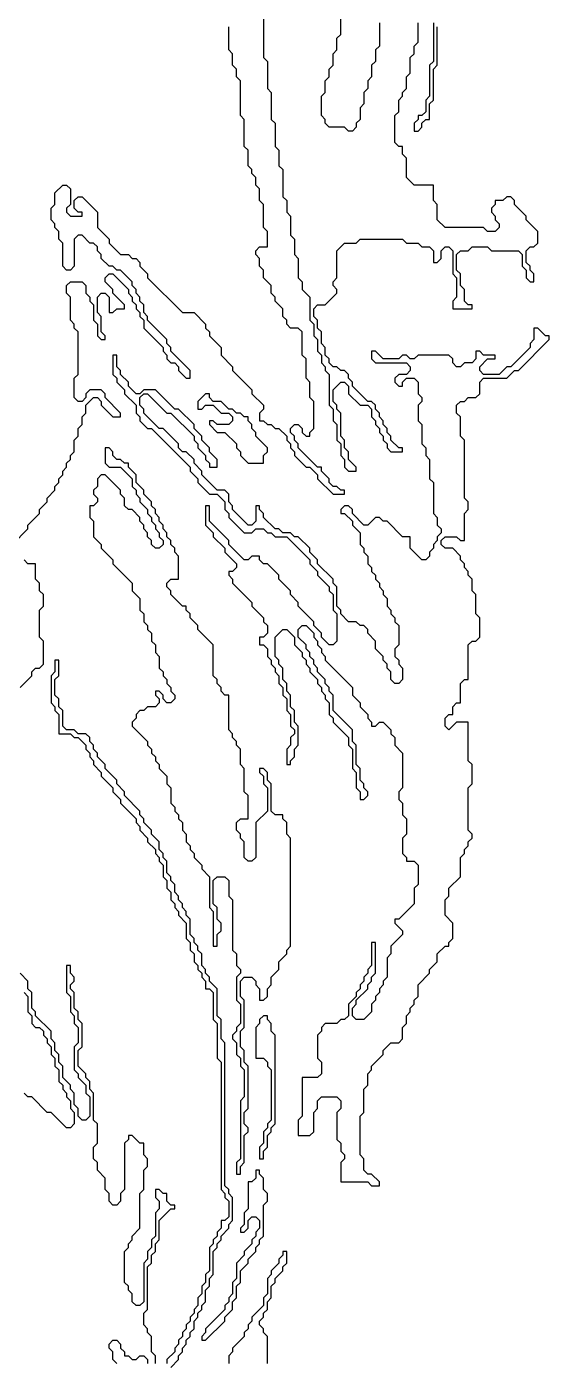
# Model space of a CAD drawing. Header units: metres. Extents: x 0 to 100, y 0 to 128.
# Drawn here: x 68.62 to 72, y 86.96 to 95.6 of the extents above; entities that cross this region are included whole.
import ezdxf

# ---------------------------------------------------------------- set-up
doc = ezdxf.new("R2010")
doc.units = ezdxf.units.M

msp = doc.modelspace()

# ---------------------------------------------------------------- linework, layer by layer
for points in [[(70.9, 95.625), (70.9, 95.475), (70.875, 95.45), (70.875, 95.375), (70.85, 95.35), (70.85, 95.275), (70.825, 95.25), (70.825, 95.2), (70.8, 95.175), (70.8, 95.1), (70.775, 95.075), (70.775, 95), (70.75, 94.975), (70.75, 94.95), (70.725, 94.925), (70.7, 94.925), (70.675, 94.95), (70.575, 94.95), (70.55, 94.975), (70.55, 95), (70.525, 95.025), (70.525, 95.15), (70.55, 95.175), (70.55, 95.25), (70.575, 95.275), (70.575, 95.325), (70.6, 95.35), (70.6, 95.425), (70.625, 95.45), (70.625, 95.525), (70.65, 95.55), (70.65, 95.775)], [(68.425, 92.15), (68.625, 92.35), (68.625, 92.375), (68.7, 92.45), (68.7, 92.475), (68.75, 92.525), (68.75, 92.55), (68.8, 92.6), (68.8, 92.625), (68.825, 92.65), (68.825, 92.675), (68.85, 92.7), (68.85, 92.725), (68.875, 92.75), (68.875, 92.775), (68.9, 92.8), (68.9, 92.825), (68.925, 92.85), (68.925, 92.925), (68.95, 92.95), (68.95, 93), (68.975, 93.025), (68.975, 93.075), (69, 93.1), (69, 93.15), (69.05, 93.2), (69.075, 93.2), (69.1, 93.175), (69.1, 93.15), (69.175, 93.075), (69.225, 93.075), (69.225, 93.1), (69.125, 93.2), (69.125, 93.225), (69.1, 93.25), (69.025, 93.25), (69, 93.225), (69, 93.2), (68.975, 93.175), (68.95, 93.175), (68.925, 93.2), (68.925, 93.325), (68.95, 93.35), (68.95, 93.625), (68.925, 93.65), (68.925, 93.675), (68.9, 93.7), (68.9, 93.85), (68.875, 93.875), (68.875, 93.925), (68.9, 93.95), (68.975, 93.95), (69, 93.925), (69, 93.875), (69.025, 93.85), (69.025, 93.825), (69.05, 93.8), (69.05, 93.7), (69.075, 93.675), (69.075, 93.6), (69.1, 93.575), (69.125, 93.575), (69.125, 93.6), (69.1, 93.625), (69.1, 93.725), (69.075, 93.75), (69.075, 93.85), (69.1, 93.875), (69.125, 93.875), (69.15, 93.85), (69.15, 93.75), (69.175, 93.75), (69.2, 93.775), (69.25, 93.775), (69.25, 93.8), (69.175, 93.875), (69.175, 93.9), (69.125, 93.95), (69.125, 93.975), (69.15, 94), (69.175, 94), (69.275, 93.9), (69.275, 93.875), (69.3, 93.85), (69.3, 93.825), (69.325, 93.8), (69.325, 93.775), (69.35, 93.75), (69.35, 93.725), (69.375, 93.7), (69.375, 93.65), (69.5, 93.525), (69.5, 93.5), (69.525, 93.475), (69.525, 93.45), (69.55, 93.425), (69.575, 93.425), (69.6, 93.4), (69.6, 93.375), (69.65, 93.325), (69.675, 93.325), (69.675, 93.375), (69.55, 93.5), (69.55, 93.525), (69.525, 93.55), (69.525, 93.575), (69.4, 93.7), (69.4, 93.725), (69.375, 93.75), (69.375, 93.8), (69.35, 93.825), (69.35, 93.85), (69.325, 93.875), (69.325, 93.9), (69.3, 93.925), (69.3, 93.95), (69.225, 94.025), (69.2, 94.025), (69.175, 94.05), (69.15, 94.05), (69.1, 94.1), (69.1, 94.125), (69.075, 94.15), (69.075, 94.175), (69.05, 94.2), (69.025, 94.2), (68.975, 94.25), (68.95, 94.25), (68.925, 94.225), (68.925, 94.05), (68.9, 94.025), (68.875, 94.025), (68.85, 94.05), (68.85, 94.2), (68.825, 94.225), (68.825, 94.275), (68.8, 94.3), (68.8, 94.325), (68.775, 94.35), (68.775, 94.425), (68.8, 94.45), (68.8, 94.525), (68.85, 94.575), (68.875, 94.575), (68.9, 94.55), (68.9, 94.45), (68.875, 94.425), (68.875, 94.4), (68.9, 94.375), (68.975, 94.375), (68.975, 94.4), (68.95, 94.4), (68.925, 94.425), (68.925, 94.475), (68.95, 94.5), (68.975, 94.5), (69.075, 94.4), (69.075, 94.3), (69.15, 94.225), (69.15, 94.2), (69.225, 94.125), (69.275, 94.125), (69.3, 94.1), (69.325, 94.1), (69.35, 94.075), (69.35, 94.05), (69.4, 94), (69.4, 93.975), (69.625, 93.75), (69.7, 93.75), (69.775, 93.675), (69.775, 93.65), (69.8, 93.625), (69.8, 93.6), (69.875, 93.525), (69.875, 93.475), (69.95, 93.4), (69.95, 93.375), (70.075, 93.25), (70.075, 93.225), (70.15, 93.15), (70.15, 93.125), (70.125, 93.1), (70.125, 93.05), (70.15, 93.05), (70.175, 93.025), (70.2, 93.025), (70.225, 93), (70.25, 93), (70.3, 92.95), (70.3, 92.925), (70.325, 92.9), (70.325, 92.875), (70.35, 92.85), (70.35, 92.825), (70.425, 92.75), (70.45, 92.75), (70.5, 92.7), (70.5, 92.675), (70.6, 92.575), (70.675, 92.575), (70.675, 92.6), (70.65, 92.6), (70.625, 92.625), (70.6, 92.625), (70.575, 92.65), (70.575, 92.675), (70.525, 92.725), (70.525, 92.75), (70.5, 92.75), (70.375, 92.875), (70.375, 92.9), (70.35, 92.925), (70.35, 92.95), (70.325, 92.975), (70.325, 93), (70.35, 93.025), (70.375, 93.025), (70.4, 93), (70.4, 92.975), (70.425, 92.95), (70.45, 92.95), (70.45, 92.975), (70.475, 93), (70.475, 93.175), (70.45, 93.2), (70.45, 93.3), (70.425, 93.325), (70.425, 93.45), (70.4, 93.475), (70.4, 93.625), (70.375, 93.65), (70.325, 93.65), (70.3, 93.675), (70.3, 93.7), (70.275, 93.725), (70.275, 93.775), (70.225, 93.825), (70.225, 93.85), (70.2, 93.875), (70.2, 93.925), (70.15, 93.975), (70.15, 94.025), (70.125, 94.05), (70.125, 94.1), (70.1, 94.125), (70.1, 94.15), (70.125, 94.175), (70.175, 94.175), (70.175, 94.275), (70.15, 94.3), (70.15, 94.45), (70.125, 94.475), (70.125, 94.55), (70.1, 94.575), (70.1, 94.625), (70.075, 94.65), (70.075, 94.675), (70.05, 94.7), (70.05, 94.8), (70.025, 94.825), (70.025, 95), (70, 95.025), (70, 95.25), (69.975, 95.275), (69.975, 95.325), (69.95, 95.35), (69.95, 95.425), (69.925, 95.45), (69.925, 95.6)], [(70.15, 95.65), (70.15, 95.4), (70.175, 95.375), (70.175, 95.2), (70.2, 95.175), (70.2, 95), (70.225, 94.975), (70.225, 94.825), (70.25, 94.8), (70.25, 94.7), (70.275, 94.675), (70.275, 94.5), (70.3, 94.475), (70.3, 94.4), (70.325, 94.375), (70.325, 94.25), (70.35, 94.225), (70.35, 94.125), (70.375, 94.1), (70.375, 93.975), (70.4, 93.95), (70.4, 93.9), (70.45, 93.85), (70.45, 93.7), (70.475, 93.675), (70.475, 93.6), (70.5, 93.575), (70.5, 93.5), (70.525, 93.475), (70.525, 93.425), (70.55, 93.4), (70.55, 93.375), (70.575, 93.35), (70.575, 93.15), (70.6, 93.125), (70.6, 93.05), (70.625, 93.025), (70.625, 92.925), (70.65, 92.9), (70.65, 92.825), (70.675, 92.8), (70.675, 92.75), (70.7, 92.725), (70.75, 92.725), (70.75, 92.75), (70.7, 92.8), (70.7, 92.85), (70.675, 92.875), (70.675, 92.925), (70.65, 92.95), (70.65, 93.1), (70.625, 93.125), (70.625, 93.15), (70.6, 93.175), (70.6, 93.25), (70.65, 93.3), (70.675, 93.3), (70.7, 93.275), (70.7, 93.225), (70.775, 93.15), (70.825, 93.15), (70.85, 93.125), (70.85, 93.075), (70.875, 93.05), (70.875, 93.025), (70.9, 93), (70.9, 92.975), (70.925, 92.95), (70.925, 92.925), (70.95, 92.9), (70.95, 92.875), (70.975, 92.85), (71.05, 92.85), (71.05, 92.875), (71.025, 92.875), (70.975, 92.925), (70.975, 92.95), (70.95, 92.975), (70.95, 93), (70.925, 93.025), (70.925, 93.05), (70.9, 93.075), (70.9, 93.1), (70.875, 93.125), (70.875, 93.15), (70.85, 93.175), (70.825, 93.175), (70.725, 93.275), (70.725, 93.3), (70.7, 93.325), (70.7, 93.35), (70.675, 93.375), (70.65, 93.375), (70.625, 93.4), (70.6, 93.4), (70.575, 93.425), (70.575, 93.45), (70.55, 93.475), (70.55, 93.525), (70.525, 93.55), (70.525, 93.625), (70.5, 93.65), (70.5, 93.7), (70.475, 93.725), (70.475, 93.775), (70.5, 93.8), (70.55, 93.8), (70.625, 93.875), (70.625, 93.9), (70.6, 93.925), (70.6, 93.95), (70.625, 93.975), (70.625, 94.15), (70.675, 94.2), (70.75, 94.2), (70.775, 94.225), (71.05, 94.225), (71.075, 94.2), (71.15, 94.2), (71.175, 94.175), (71.225, 94.175), (71.25, 94.15), (71.25, 94.075), (71.275, 94.075), (71.3, 94.1), (71.3, 94.15), (71.325, 94.175), (71.35, 94.175), (71.375, 94.15), (71.375, 94), (71.4, 93.975), (71.4, 93.85), (71.375, 93.825), (71.375, 93.775), (71.5, 93.775), (71.5, 93.8), (71.475, 93.8), (71.45, 93.825), (71.45, 93.9), (71.425, 93.925), (71.425, 94), (71.4, 94.025), (71.4, 94.125), (71.425, 94.15), (71.475, 94.15), (71.5, 94.175), (71.6, 94.175), (71.625, 94.15), (71.8, 94.15), (71.825, 94.125), (71.825, 94.05), (71.85, 94.025), (71.85, 93.975), (71.875, 93.95), (71.9, 93.95), (71.9, 94), (71.875, 94.025), (71.875, 94.05), (71.85, 94.075), (71.85, 94.15), (71.875, 94.175), (71.9, 94.175), (71.925, 94.2), (71.925, 94.275), (71.85, 94.35), (71.85, 94.375), (71.775, 94.45), (71.775, 94.475), (71.75, 94.5), (71.725, 94.5), (71.7, 94.475), (71.65, 94.475), (71.65, 94.45), (71.625, 94.425), (71.625, 94.4), (71.65, 94.375), (71.65, 94.35), (71.675, 94.325), (71.675, 94.3), (71.65, 94.275), (71.6, 94.275), (71.575, 94.3), (71.325, 94.3), (71.275, 94.35), (71.275, 94.45), (71.25, 94.475), (71.25, 94.575), (71.125, 94.575), (71.075, 94.625), (71.075, 94.75), (71.05, 94.775), (71.05, 94.825), (71.025, 94.825), (71, 94.85), (71, 95.025), (71.025, 95.05), (71.025, 95.125), (71.05, 95.15), (71.05, 95.175), (71.075, 95.2), (71.075, 95.275), (71.1, 95.3), (71.1, 95.4), (71.125, 95.425), (71.125, 95.475), (71.15, 95.5), (71.15, 95.625)], [(71.25, 95.625), (71.25, 95.375), (71.225, 95.35), (71.225, 95.15), (71.2, 95.125), (71.2, 95.05), (71.175, 95.025), (71.15, 95.025), (71.15, 95), (71.125, 94.975), (71.125, 94.925), (71.15, 94.925), (71.175, 94.95), (71.175, 94.975), (71.2, 95), (71.225, 95), (71.225, 95.1), (71.25, 95.125), (71.25, 95.325), (71.275, 95.35), (71.275, 95.6)], [(68.575, 91.325), (68.65, 91.4), (68.65, 91.425), (68.675, 91.45), (68.7, 91.45), (68.725, 91.475), (68.725, 91.625), (68.7, 91.65), (68.7, 91.825), (68.725, 91.85), (68.725, 91.925), (68.7, 91.95), (68.7, 92), (68.675, 92.025), (68.675, 92.125), (68.625, 92.125), (68.6, 92.15)], [(69.55, 86.925), (69.6, 86.975), (69.6, 87), (69.625, 87.025), (69.625, 87.05), (69.65, 87.075), (69.65, 87.1), (69.675, 87.125), (69.675, 87.15), (69.7, 87.175), (69.7, 87.225), (69.725, 87.25), (69.725, 87.275), (69.75, 87.3), (69.75, 87.325), (69.775, 87.35), (69.775, 87.425), (69.8, 87.45), (69.8, 87.5), (69.825, 87.525), (69.825, 87.675), (69.85, 87.7), (69.85, 87.725), (69.875, 87.75), (69.875, 87.775), (69.925, 87.825), (69.925, 87.85), (69.95, 87.875), (69.95, 88.025), (69.925, 88.05), (69.925, 88.075), (69.9, 88.1), (69.9, 89.025), (69.875, 89.05), (69.875, 89.175), (69.85, 89.2), (69.85, 89.375), (69.8, 89.425), (69.8, 89.45), (69.775, 89.475), (69.775, 89.5), (69.75, 89.525), (69.75, 89.6), (69.725, 89.625), (69.725, 89.65), (69.7, 89.675), (69.7, 89.7), (69.675, 89.725), (69.675, 89.825), (69.65, 89.85), (69.65, 89.875), (69.625, 89.9), (69.625, 89.925), (69.6, 89.95), (69.6, 89.975), (69.575, 90), (69.575, 90.05), (69.55, 90.075), (69.55, 90.1), (69.525, 90.125), (69.525, 90.2), (69.5, 90.225), (69.5, 90.25), (69.475, 90.275), (69.475, 90.325), (69.425, 90.375), (69.425, 90.4), (69.375, 90.45), (69.375, 90.475), (69.35, 90.5), (69.35, 90.525), (69.25, 90.625), (69.25, 90.65), (69.2, 90.7), (69.2, 90.725), (69.125, 90.8), (69.125, 90.825), (69.075, 90.875), (69.075, 90.9), (69.05, 90.925), (69.05, 90.95), (69.025, 90.975), (69.025, 91), (69, 91.025), (68.95, 91.025), (68.925, 91.05), (68.875, 91.05), (68.85, 91.075), (68.85, 91.175), (68.825, 91.2), (68.825, 91.25), (68.8, 91.275), (68.8, 91.375), (68.825, 91.4), (68.825, 91.5), (68.8, 91.5), (68.8, 91.425), (68.775, 91.4), (68.775, 91.225), (68.8, 91.2), (68.8, 91.175), (68.825, 91.15), (68.825, 91.025), (68.9, 91.025), (68.925, 91), (68.95, 91), (69, 90.95), (69, 90.925), (69.025, 90.9), (69.025, 90.875), (69.05, 90.85), (69.05, 90.825), (69.1, 90.775), (69.1, 90.75), (69.175, 90.675), (69.175, 90.65), (69.225, 90.6), (69.225, 90.575), (69.325, 90.475), (69.325, 90.45), (69.35, 90.425), (69.35, 90.4), (69.4, 90.35), (69.4, 90.325), (69.45, 90.275), (69.45, 90.25), (69.475, 90.225), (69.475, 90.2), (69.5, 90.175), (69.5, 90.1), (69.525, 90.075), (69.525, 90.025), (69.55, 90), (69.55, 89.95), (69.575, 89.925), (69.575, 89.9), (69.6, 89.875), (69.6, 89.85), (69.65, 89.8), (69.65, 89.7), (69.675, 89.675), (69.675, 89.625), (69.7, 89.6), (69.7, 89.55), (69.725, 89.525), (69.725, 89.5), (69.75, 89.475), (69.75, 89.45), (69.775, 89.425), (69.775, 89.375), (69.8, 89.375), (69.825, 89.35), (69.825, 89.175), (69.85, 89.15), (69.85, 88.925), (69.875, 88.9), (69.875, 88.075), (69.9, 88.05), (69.9, 88.025), (69.925, 88), (69.925, 87.9), (69.9, 87.875), (69.875, 87.875), (69.875, 87.825), (69.85, 87.8), (69.85, 87.775), (69.825, 87.75), (69.825, 87.725), (69.8, 87.7), (69.8, 87.55), (69.775, 87.525), (69.775, 87.475), (69.75, 87.45), (69.75, 87.4), (69.725, 87.375), (69.725, 87.325), (69.7, 87.3), (69.7, 87.275), (69.675, 87.25), (69.675, 87.225), (69.65, 87.2), (69.65, 87.175), (69.625, 87.15), (69.625, 87.125), (69.6, 87.1), (69.6, 87.075), (69.575, 87.05), (69.575, 87.025), (69.525, 86.975), (69.525, 86.95)], [(69.45, 86.95), (69.45, 87), (69.425, 87.025), (69.425, 87.125), (69.4, 87.15), (69.4, 87.175), (69.375, 87.2), (69.375, 87.275), (69.4, 87.3), (69.4, 87.575), (69.425, 87.6), (69.425, 87.65), (69.45, 87.675), (69.45, 87.725), (69.475, 87.75), (69.475, 87.875), (69.55, 87.95), (69.575, 87.95), (69.575, 87.975), (69.55, 87.975), (69.525, 88), (69.525, 88.05), (69.5, 88.05), (69.475, 88.075), (69.45, 88.075), (69.45, 88.025), (69.475, 88), (69.475, 87.95), (69.45, 87.925), (69.45, 87.775), (69.425, 87.75), (69.425, 87.7), (69.4, 87.675), (69.4, 87.625), (69.375, 87.6), (69.375, 87.35), (69.35, 87.325), (69.325, 87.325), (69.3, 87.35), (69.3, 87.4), (69.275, 87.425), (69.275, 87.45), (69.25, 87.475), (69.25, 87.675), (69.275, 87.7), (69.275, 87.725), (69.3, 87.75), (69.3, 87.775), (69.35, 87.825), (69.35, 88.05), (69.375, 88.075), (69.375, 88.2), (69.4, 88.225), (69.4, 88.275), (69.375, 88.3), (69.375, 88.375), (69.35, 88.375), (69.3, 88.425), (69.275, 88.425), (69.275, 88.4), (69.25, 88.375), (69.25, 88.075), (69.225, 88.05), (69.225, 88), (69.2, 87.975), (69.175, 87.975), (69.15, 88), (69.15, 88.05), (69.125, 88.075), (69.125, 88.15), (69.075, 88.2), (69.075, 88.25), (69.05, 88.275), (69.05, 88.35), (69.075, 88.375), (69.075, 88.5), (69.05, 88.525), (69.05, 88.7), (69.025, 88.725), (69.025, 88.775), (69, 88.8), (69, 88.825), (68.95, 88.875), (68.95, 88.975), (68.975, 89), (68.975, 89.15), (68.95, 89.175), (68.95, 89.225), (68.925, 89.25), (68.925, 89.35), (68.9, 89.375), (68.9, 89.4), (68.925, 89.425), (68.925, 89.45), (68.9, 89.475), (68.9, 89.525), (68.875, 89.525), (68.875, 89.35), (68.9, 89.325), (68.9, 89.225), (68.925, 89.2), (68.925, 89.15), (68.95, 89.125), (68.95, 89.025), (68.925, 89), (68.925, 88.85), (68.95, 88.825), (68.95, 88.8), (69, 88.75), (69, 88.7), (69.025, 88.675), (69.025, 88.55), (69, 88.525), (68.975, 88.525), (68.95, 88.55), (68.95, 88.6), (68.925, 88.625), (68.925, 88.7), (68.9, 88.725), (68.9, 88.75), (68.85, 88.8), (68.85, 88.875), (68.825, 88.9), (68.825, 88.95), (68.8, 88.975), (68.8, 89.025), (68.775, 89.05), (68.775, 89.1), (68.675, 89.2), (68.675, 89.225), (68.65, 89.25), (68.65, 89.35), (68.625, 89.375), (68.625, 89.425), (68.575, 89.475)], [(68.6, 89.35), (68.625, 89.325), (68.625, 89.225), (68.65, 89.2), (68.65, 89.15), (68.675, 89.125), (68.7, 89.125), (68.725, 89.1), (68.725, 89.075), (68.75, 89.05), (68.75, 89.025), (68.775, 89), (68.775, 88.95), (68.8, 88.925), (68.8, 88.875), (68.825, 88.85), (68.825, 88.775), (68.85, 88.75), (68.85, 88.725), (68.875, 88.7), (68.875, 88.675), (68.9, 88.65), (68.9, 88.6), (68.925, 88.575), (68.925, 88.5), (68.9, 88.475), (68.875, 88.475), (68.775, 88.575), (68.75, 88.575), (68.65, 88.675), (68.625, 88.675), (68.6, 88.7)], [(70.175, 86.95), (70.175, 87.125), (70.15, 87.15), (70.15, 87.175), (70.125, 87.2), (70.125, 87.225), (70.15, 87.25), (70.15, 87.275), (70.175, 87.3), (70.175, 87.35), (70.2, 87.375), (70.2, 87.45), (70.225, 87.475), (70.225, 87.5), (70.275, 87.55), (70.275, 87.575), (70.3, 87.6), (70.3, 87.675), (70.275, 87.675), (70.275, 87.65), (70.25, 87.625), (70.25, 87.6), (70.2, 87.55), (70.2, 87.525), (70.175, 87.5), (70.175, 87.4), (70.15, 87.375), (70.15, 87.325), (70.075, 87.25), (70.075, 87.225), (70.05, 87.2), (70.05, 87.175), (70.025, 87.15), (70.025, 87.125), (69.95, 87.05), (69.95, 87.025), (69.925, 87), (69.925, 86.95)], [(69.2, 86.95), (69.175, 86.975), (69.175, 87.025), (69.15, 87.05), (69.15, 87.075), (69.175, 87.1), (69.2, 87.1), (69.225, 87.075), (69.225, 87.05), (69.25, 87.025), (69.25, 87), (69.275, 87), (69.3, 86.975), (69.325, 86.975), (69.35, 87), (69.375, 87), (69.4, 86.975), (69.4, 86.95)]]:
    msp.add_lwpolyline(points)
for points in [[(71.9, 93.65), (71.9, 93.575), (71.875, 93.55), (71.875, 93.525), (71.75, 93.4), (71.725, 93.4), (71.675, 93.35), (71.575, 93.35), (71.55, 93.375), (71.55, 93.4), (71.6, 93.45), (71.65, 93.45), (71.65, 93.475), (71.575, 93.475), (71.55, 93.5), (71.525, 93.5), (71.525, 93.45), (71.5, 93.425), (71.45, 93.425), (71.425, 93.4), (71.4, 93.4), (71.375, 93.425), (71.375, 93.45), (71.35, 93.475), (71.15, 93.475), (71.125, 93.45), (71.1, 93.45), (71.075, 93.475), (71.05, 93.475), (71.025, 93.45), (70.925, 93.45), (70.875, 93.5), (70.85, 93.5), (70.85, 93.45), (70.875, 93.425), (71.075, 93.425), (71.1, 93.4), (71.1, 93.375), (71.075, 93.35), (71.025, 93.35), (71, 93.325), (71, 93.3), (71.025, 93.275), (71.05, 93.275), (71.05, 93.3), (71.075, 93.325), (71.125, 93.325), (71.15, 93.3), (71.15, 93.225), (71.175, 93.2), (71.175, 93.175), (71.15, 93.15), (71.15, 93.05), (71.175, 93.025), (71.175, 92.9), (71.2, 92.875), (71.2, 92.825), (71.225, 92.8), (71.225, 92.675), (71.25, 92.65), (71.25, 92.45), (71.275, 92.425), (71.275, 92.375), (71.3, 92.35), (71.3, 92.325), (71.275, 92.3), (71.275, 92.275), (71.25, 92.25), (71.25, 92.225), (71.225, 92.2), (71.225, 92.175), (71.2, 92.15), (71.175, 92.15), (71.1, 92.225), (71.1, 92.3), (71.05, 92.3), (70.95, 92.4), (70.925, 92.4), (70.9, 92.425), (70.875, 92.425), (70.825, 92.375), (70.8, 92.375), (70.725, 92.45), (70.725, 92.475), (70.7, 92.5), (70.675, 92.5), (70.65, 92.475), (70.65, 92.45), (70.675, 92.45), (70.725, 92.4), (70.725, 92.375), (70.775, 92.325), (70.775, 92.25), (70.8, 92.225), (70.8, 92.2), (70.825, 92.175), (70.825, 92.125), (70.85, 92.1), (70.85, 92.075), (70.875, 92.05), (70.875, 92.025), (70.9, 92), (70.9, 91.975), (70.925, 91.95), (70.925, 91.925), (70.95, 91.9), (70.95, 91.85), (70.975, 91.825), (70.975, 91.8), (71, 91.775), (71, 91.75), (71.025, 91.725), (71.025, 91.6), (71, 91.575), (71, 91.525), (71.025, 91.5), (71.025, 91.475), (71.05, 91.45), (71.05, 91.375), (71.025, 91.35), (71, 91.35), (70.975, 91.375), (70.975, 91.425), (70.95, 91.45), (70.95, 91.475), (70.925, 91.5), (70.925, 91.525), (70.875, 91.575), (70.875, 91.625), (70.825, 91.675), (70.825, 91.7), (70.8, 91.725), (70.775, 91.725), (70.75, 91.75), (70.7, 91.75), (70.65, 91.8), (70.65, 91.825), (70.625, 91.85), (70.625, 91.975), (70.6, 92), (70.6, 92.025), (70.5, 92.125), (70.5, 92.15), (70.45, 92.2), (70.45, 92.225), (70.375, 92.3), (70.35, 92.3), (70.325, 92.325), (70.275, 92.325), (70.25, 92.35), (70.225, 92.35), (70.15, 92.425), (70.15, 92.45), (70.125, 92.475), (70.125, 92.5), (70.1, 92.5), (70.1, 92.4), (70.075, 92.375), (70.05, 92.375), (69.95, 92.475), (69.95, 92.5), (69.925, 92.525), (69.925, 92.575), (69.9, 92.6), (69.85, 92.6), (69.75, 92.7), (69.75, 92.725), (69.7, 92.775), (69.7, 92.8), (69.65, 92.85), (69.625, 92.85), (69.6, 92.875), (69.6, 92.9), (69.5, 93), (69.475, 93), (69.375, 93.1), (69.375, 93.125), (69.35, 93.15), (69.35, 93.2), (69.375, 93.225), (69.4, 93.225), (69.525, 93.1), (69.55, 93.1), (69.7, 92.95), (69.7, 92.925), (69.725, 92.9), (69.725, 92.875), (69.775, 92.825), (69.775, 92.8), (69.8, 92.775), (69.8, 92.75), (69.85, 92.75), (69.85, 92.8), (69.8, 92.85), (69.8, 92.875), (69.75, 92.925), (69.75, 92.95), (69.7, 93), (69.7, 93.025), (69.6, 93.125), (69.575, 93.125), (69.45, 93.25), (69.375, 93.25), (69.35, 93.225), (69.325, 93.225), (69.275, 93.275), (69.275, 93.3), (69.225, 93.35), (69.225, 93.375), (69.2, 93.4), (69.2, 93.475), (69.175, 93.475), (69.175, 93.35), (69.2, 93.325), (69.2, 93.3), (69.25, 93.25), (69.25, 93.225), (69.325, 93.15), (69.325, 93.1), (69.35, 93.075), (69.35, 93.05), (69.4, 93), (69.425, 93), (69.675, 92.75), (69.675, 92.725), (69.725, 92.675), (69.725, 92.65), (69.8, 92.575), (69.85, 92.575), (69.9, 92.525), (69.9, 92.475), (69.925, 92.45), (69.925, 92.425), (70.025, 92.325), (70.075, 92.325), (70.1, 92.35), (70.15, 92.35), (70.175, 92.325), (70.2, 92.325), (70.225, 92.3), (70.3, 92.3), (70.45, 92.15), (70.45, 92.125), (70.5, 92.075), (70.5, 92.05), (70.575, 91.975), (70.575, 91.95), (70.6, 91.925), (70.6, 91.825), (70.625, 91.8), (70.625, 91.625), (70.6, 91.6), (70.575, 91.6), (70.525, 91.65), (70.525, 91.675), (70.475, 91.725), (70.475, 91.75), (70.375, 91.85), (70.375, 91.875), (70.325, 91.925), (70.325, 91.95), (70.25, 92.025), (70.25, 92.05), (70.175, 92.125), (70.15, 92.125), (70.125, 92.15), (70.125, 92.175), (70.075, 92.175), (70.05, 92.15), (70.025, 92.15), (69.925, 92.25), (69.925, 92.275), (69.8, 92.4), (69.8, 92.5), (69.775, 92.5), (69.775, 92.375), (69.825, 92.325), (69.825, 92.3), (69.9, 92.225), (69.9, 92.2), (69.975, 92.125), (69.975, 92.1), (69.95, 92.075), (69.925, 92.075), (69.925, 92.05), (69.95, 92.025), (69.95, 92), (70.075, 91.875), (70.075, 91.85), (70.15, 91.775), (70.15, 91.75), (70.175, 91.725), (70.175, 91.675), (70.15, 91.65), (70.125, 91.65), (70.125, 91.6), (70.15, 91.6), (70.175, 91.575), (70.175, 91.525), (70.2, 91.5), (70.2, 91.475), (70.225, 91.45), (70.225, 91.425), (70.25, 91.4), (70.25, 91.35), (70.275, 91.325), (70.275, 91.275), (70.3, 91.25), (70.3, 91.175), (70.325, 91.15), (70.325, 91.075), (70.35, 91.05), (70.35, 91.025), (70.325, 91), (70.325, 90.95), (70.3, 90.925), (70.3, 90.825), (70.325, 90.825), (70.325, 90.85), (70.35, 90.875), (70.35, 90.925), (70.375, 90.95), (70.375, 91.075), (70.35, 91.1), (70.35, 91.175), (70.325, 91.2), (70.325, 91.275), (70.3, 91.3), (70.3, 91.35), (70.275, 91.375), (70.275, 91.45), (70.25, 91.475), (70.25, 91.5), (70.225, 91.525), (70.225, 91.65), (70.275, 91.7), (70.3, 91.7), (70.35, 91.65), (70.35, 91.6), (70.4, 91.55), (70.4, 91.525), (70.425, 91.5), (70.425, 91.475), (70.45, 91.45), (70.45, 91.425), (70.5, 91.375), (70.5, 91.35), (70.525, 91.325), (70.525, 91.3), (70.55, 91.275), (70.55, 91.25), (70.575, 91.225), (70.575, 91.15), (70.6, 91.125), (70.6, 91.1), (70.7, 91), (70.7, 90.95), (70.725, 90.925), (70.725, 90.8), (70.75, 90.775), (70.75, 90.675), (70.775, 90.65), (70.775, 90.6), (70.8, 90.6), (70.825, 90.625), (70.825, 90.65), (70.8, 90.675), (70.8, 90.7), (70.775, 90.725), (70.775, 90.8), (70.75, 90.825), (70.75, 90.95), (70.725, 90.975), (70.725, 91.05), (70.6, 91.175), (70.6, 91.275), (70.575, 91.3), (70.575, 91.325), (70.55, 91.35), (70.55, 91.375), (70.5, 91.425), (70.5, 91.45), (70.475, 91.475), (70.475, 91.5), (70.45, 91.525), (70.45, 91.55), (70.425, 91.575), (70.425, 91.6), (70.375, 91.65), (70.375, 91.7), (70.4, 91.725), (70.425, 91.725), (70.475, 91.675), (70.475, 91.65), (70.5, 91.625), (70.5, 91.6), (70.525, 91.575), (70.525, 91.55), (70.55, 91.525), (70.55, 91.5), (70.725, 91.325), (70.725, 91.275), (70.775, 91.225), (70.775, 91.2), (70.825, 91.15), (70.825, 91.125), (70.85, 91.1), (70.85, 91.075), (70.875, 91.075), (70.9, 91.1), (70.925, 91.1), (70.975, 91.05), (70.975, 91.025), (71, 91), (71, 90.95), (71.05, 90.9), (71.05, 90.675), (71.025, 90.65), (71.025, 90.6), (71.05, 90.575), (71.05, 90.5), (71.075, 90.475), (71.075, 90.375), (71.05, 90.35), (71.05, 90.25), (71.075, 90.225), (71.075, 90.2), (71.125, 90.2), (71.15, 90.175), (71.15, 90.05), (71.125, 90.025), (71.125, 89.925), (71.025, 89.825), (71, 89.825), (71, 89.8), (71.05, 89.75), (71.05, 89.725), (70.975, 89.65), (70.975, 89.6), (70.95, 89.575), (70.95, 89.45), (70.925, 89.425), (70.925, 89.4), (70.9, 89.375), (70.9, 89.35), (70.875, 89.325), (70.875, 89.3), (70.85, 89.275), (70.85, 89.225), (70.8, 89.175), (70.75, 89.175), (70.725, 89.2), (70.725, 89.25), (70.75, 89.275), (70.75, 89.3), (70.825, 89.375), (70.825, 89.4), (70.85, 89.425), (70.85, 89.45), (70.875, 89.475), (70.875, 89.675), (70.85, 89.675), (70.85, 89.525), (70.825, 89.5), (70.825, 89.475), (70.8, 89.45), (70.8, 89.425), (70.775, 89.4), (70.775, 89.375), (70.75, 89.35), (70.75, 89.325), (70.7, 89.275), (70.7, 89.2), (70.675, 89.175), (70.65, 89.175), (70.625, 89.15), (70.55, 89.15), (70.525, 89.125), (70.525, 89.1), (70.5, 89.075), (70.5, 88.925), (70.525, 88.9), (70.525, 88.825), (70.5, 88.8), (70.4, 88.8), (70.4, 88.55), (70.375, 88.525), (70.375, 88.425), (70.45, 88.425), (70.475, 88.45), (70.475, 88.575), (70.5, 88.6), (70.5, 88.65), (70.525, 88.675), (70.625, 88.675), (70.65, 88.65), (70.65, 88.6), (70.625, 88.575), (70.625, 88.4), (70.65, 88.375), (70.65, 88.325), (70.675, 88.3), (70.675, 88.275), (70.65, 88.25), (70.65, 88.125), (70.825, 88.125), (70.85, 88.1), (70.9, 88.1), (70.9, 88.125), (70.85, 88.175), (70.825, 88.175), (70.8, 88.2), (70.8, 88.275), (70.775, 88.3), (70.775, 88.55), (70.8, 88.575), (70.8, 88.725), (70.825, 88.75), (70.825, 88.825), (70.85, 88.85), (70.85, 88.875), (70.925, 88.95), (70.925, 88.975), (70.975, 89.025), (71.025, 89.025), (71.05, 89.05), (71.05, 89.125), (71.075, 89.15), (71.075, 89.2), (71.1, 89.225), (71.1, 89.25), (71.125, 89.275), (71.125, 89.3), (71.15, 89.325), (71.15, 89.4), (71.225, 89.475), (71.225, 89.5), (71.275, 89.55), (71.275, 89.6), (71.325, 89.65), (71.35, 89.65), (71.35, 89.675), (71.375, 89.7), (71.375, 89.8), (71.325, 89.85), (71.325, 89.95), (71.35, 89.975), (71.35, 90.025), (71.425, 90.1), (71.425, 90.225), (71.45, 90.25), (71.45, 90.275), (71.475, 90.3), (71.475, 90.325), (71.5, 90.35), (71.5, 90.375), (71.475, 90.4), (71.475, 90.675), (71.5, 90.7), (71.5, 90.825), (71.475, 90.85), (71.475, 91.1), (71.4, 91.1), (71.35, 91.05), (71.325, 91.075), (71.325, 91.125), (71.35, 91.15), (71.375, 91.15), (71.375, 91.2), (71.4, 91.225), (71.425, 91.225), (71.425, 91.35), (71.45, 91.375), (71.475, 91.375), (71.475, 91.6), (71.5, 91.625), (71.525, 91.625), (71.55, 91.65), (71.55, 91.775), (71.525, 91.8), (71.525, 91.925), (71.5, 91.95), (71.5, 92.025), (71.475, 92.05), (71.475, 92.075), (71.45, 92.1), (71.45, 92.125), (71.425, 92.15), (71.425, 92.175), (71.375, 92.225), (71.325, 92.225), (71.3, 92.25), (71.3, 92.275), (71.325, 92.3), (71.4, 92.3), (71.425, 92.275), (71.45, 92.275), (71.45, 92.45), (71.475, 92.475), (71.475, 92.525), (71.45, 92.55), (71.45, 92.925), (71.425, 92.95), (71.425, 93.075), (71.4, 93.1), (71.4, 93.15), (71.425, 93.175), (71.45, 93.175), (71.475, 93.2), (71.525, 93.2), (71.55, 93.225), (71.55, 93.3), (71.575, 93.325), (71.725, 93.325), (71.775, 93.375), (71.8, 93.375), (72, 93.575), (72, 93.6), (71.975, 93.6), (71.925, 93.65)], [(69.775, 93.225), (69.725, 93.175), (69.725, 93.125), (69.75, 93.125), (69.775, 93.15), (69.825, 93.15), (69.875, 93.1), (69.925, 93.1), (69.95, 93.075), (69.95, 93.05), (69.925, 93.025), (69.85, 93.025), (69.825, 93.05), (69.8, 93.05), (69.8, 93.025), (69.85, 92.975), (69.9, 92.975), (69.975, 92.9), (69.975, 92.875), (70, 92.85), (70, 92.825), (70.05, 92.775), (70.15, 92.775), (70.15, 92.825), (70.175, 92.85), (70.175, 92.875), (70.1, 92.95), (70.1, 92.975), (70.075, 93), (70.075, 93.025), (70.05, 93.05), (70.05, 93.075), (70.025, 93.075), (70, 93.1), (69.975, 93.1), (69.95, 93.125), (69.925, 93.125), (69.875, 93.175), (69.825, 93.175), (69.8, 93.2), (69.8, 93.225)], [(69.125, 92.875), (69.125, 92.775), (69.15, 92.75), (69.225, 92.75), (69.3, 92.675), (69.3, 92.625), (69.325, 92.6), (69.325, 92.575), (69.35, 92.55), (69.35, 92.525), (69.4, 92.475), (69.4, 92.45), (69.425, 92.425), (69.425, 92.4), (69.45, 92.375), (69.45, 92.35), (69.475, 92.325), (69.475, 92.3), (69.5, 92.275), (69.5, 92.25), (69.475, 92.225), (69.45, 92.225), (69.425, 92.25), (69.425, 92.275), (69.4, 92.3), (69.4, 92.325), (69.375, 92.35), (69.375, 92.375), (69.35, 92.4), (69.35, 92.425), (69.3, 92.475), (69.275, 92.475), (69.25, 92.5), (69.25, 92.55), (69.225, 92.575), (69.225, 92.6), (69.125, 92.7), (69.1, 92.7), (69.075, 92.675), (69.075, 92.625), (69.05, 92.6), (69.05, 92.575), (69.075, 92.55), (69.075, 92.525), (69.05, 92.5), (69.025, 92.5), (69.025, 92.425), (69.05, 92.4), (69.05, 92.3), (69.1, 92.25), (69.1, 92.225), (69.175, 92.15), (69.175, 92.125), (69.3, 92), (69.3, 91.95), (69.35, 91.9), (69.35, 91.825), (69.375, 91.8), (69.375, 91.75), (69.4, 91.725), (69.4, 91.7), (69.425, 91.675), (69.425, 91.625), (69.45, 91.6), (69.45, 91.55), (69.475, 91.525), (69.475, 91.45), (69.5, 91.425), (69.5, 91.4), (69.525, 91.375), (69.525, 91.35), (69.55, 91.325), (69.55, 91.3), (69.575, 91.275), (69.575, 91.25), (69.55, 91.225), (69.525, 91.225), (69.5, 91.25), (69.5, 91.275), (69.475, 91.3), (69.45, 91.3), (69.45, 91.275), (69.475, 91.25), (69.475, 91.225), (69.45, 91.2), (69.4, 91.2), (69.375, 91.175), (69.35, 91.175), (69.325, 91.15), (69.325, 91.125), (69.3, 91.1), (69.3, 91.075), (69.4, 90.975), (69.4, 90.95), (69.425, 90.925), (69.425, 90.9), (69.45, 90.875), (69.45, 90.85), (69.475, 90.825), (69.475, 90.8), (69.525, 90.75), (69.525, 90.7), (69.55, 90.675), (69.55, 90.575), (69.575, 90.55), (69.575, 90.525), (69.6, 90.5), (69.6, 90.475), (69.625, 90.45), (69.625, 90.4), (69.65, 90.375), (69.65, 90.325), (69.675, 90.3), (69.675, 90.275), (69.7, 90.25), (69.7, 90.225), (69.75, 90.175), (69.75, 90.15), (69.8, 90.1), (69.8, 89.9), (69.825, 89.875), (69.825, 89.65), (69.85, 89.65), (69.85, 89.725), (69.875, 89.75), (69.875, 89.8), (69.85, 89.825), (69.85, 89.9), (69.825, 89.925), (69.825, 90.075), (69.85, 90.1), (69.9, 90.1), (69.925, 90.075), (69.925, 89.975), (69.95, 89.95), (69.95, 89.625), (69.975, 89.6), (69.975, 89.525), (70, 89.5), (70, 89.475), (69.975, 89.45), (69.975, 89.3), (70, 89.275), (70, 89.15), (69.975, 89.125), (69.975, 89.1), (69.95, 89.075), (69.95, 89.05), (69.975, 89.025), (69.975, 88.95), (70, 88.925), (70, 88.875), (70.025, 88.85), (70.025, 88.675), (70, 88.65), (70, 88.275), (69.975, 88.25), (69.975, 88.175), (70, 88.175), (70, 88.225), (70.025, 88.25), (70.025, 88.425), (70.05, 88.45), (70.05, 88.475), (70.025, 88.5), (70.025, 88.575), (70.05, 88.6), (70.05, 88.875), (70.025, 88.9), (70.025, 88.975), (70, 89), (70, 89.1), (70.025, 89.125), (70.025, 89.3), (70, 89.325), (70, 89.425), (70.025, 89.45), (70.075, 89.45), (70.1, 89.425), (70.1, 89.4), (70.125, 89.375), (70.125, 89.3), (70.15, 89.3), (70.175, 89.325), (70.175, 89.375), (70.2, 89.4), (70.2, 89.45), (70.25, 89.5), (70.25, 89.55), (70.3, 89.6), (70.3, 89.625), (70.325, 89.65), (70.325, 90.35), (70.3, 90.375), (70.3, 90.45), (70.275, 90.475), (70.275, 90.5), (70.225, 90.5), (70.2, 90.525), (70.2, 90.7), (70.175, 90.725), (70.175, 90.775), (70.15, 90.8), (70.125, 90.8), (70.125, 90.775), (70.15, 90.75), (70.15, 90.7), (70.175, 90.675), (70.175, 90.525), (70.1, 90.45), (70.1, 90.225), (70.075, 90.2), (70.05, 90.2), (70.025, 90.225), (70.025, 90.325), (70, 90.35), (70, 90.375), (69.975, 90.4), (69.975, 90.45), (70, 90.475), (70.05, 90.475), (70.05, 90.625), (70.025, 90.65), (70.025, 90.8), (70, 90.825), (70, 90.925), (69.975, 90.95), (69.975, 90.975), (69.95, 91), (69.95, 91.025), (69.925, 91.05), (69.925, 91.275), (69.9, 91.275), (69.875, 91.3), (69.875, 91.325), (69.85, 91.35), (69.85, 91.375), (69.825, 91.4), (69.825, 91.6), (69.725, 91.7), (69.725, 91.725), (69.675, 91.775), (69.675, 91.8), (69.65, 91.825), (69.65, 91.85), (69.625, 91.85), (69.55, 91.925), (69.55, 91.95), (69.525, 91.975), (69.525, 92), (69.55, 92.025), (69.6, 92.025), (69.6, 92.175), (69.575, 92.2), (69.575, 92.225), (69.55, 92.25), (69.55, 92.275), (69.525, 92.3), (69.525, 92.325), (69.5, 92.35), (69.5, 92.375), (69.475, 92.4), (69.475, 92.425), (69.45, 92.45), (69.45, 92.475), (69.425, 92.5), (69.425, 92.525), (69.375, 92.575), (69.375, 92.6), (69.325, 92.65), (69.325, 92.7), (69.275, 92.75), (69.275, 92.775), (69.25, 92.775), (69.225, 92.8), (69.2, 92.8), (69.175, 92.825), (69.175, 92.85), (69.15, 92.875)], [(70.15, 89.2), (70.125, 89.175), (70.125, 89.15), (70.1, 89.125), (70.1, 88.925), (70.15, 88.925), (70.175, 88.9), (70.175, 88.875), (70.2, 88.85), (70.2, 88.525), (70.175, 88.5), (70.175, 88.475), (70.15, 88.45), (70.15, 88.375), (70.125, 88.35), (70.125, 88.275), (70.15, 88.275), (70.15, 88.325), (70.175, 88.35), (70.175, 88.425), (70.2, 88.45), (70.2, 88.475), (70.225, 88.5), (70.225, 89.075), (70.2, 89.1), (70.2, 89.15), (70.175, 89.175), (70.175, 89.2)], [(70.1, 88.2), (70.1, 88.15), (70.075, 88.125), (70.05, 88.125), (70.05, 87.95), (70.025, 87.925), (70.025, 87.85), (70, 87.825), (70, 87.8), (70.025, 87.8), (70.05, 87.825), (70.05, 87.875), (70.075, 87.9), (70.1, 87.9), (70.125, 87.875), (70.125, 87.825), (70.1, 87.8), (70.1, 87.775), (70.075, 87.75), (70.075, 87.725), (70.025, 87.675), (70.025, 87.65), (69.975, 87.6), (69.975, 87.5), (69.95, 87.475), (69.95, 87.4), (69.925, 87.375), (69.925, 87.35), (69.9, 87.325), (69.9, 87.3), (69.775, 87.175), (69.775, 87.15), (69.75, 87.125), (69.75, 87.1), (69.775, 87.1), (69.9, 87.225), (69.9, 87.25), (69.95, 87.3), (69.95, 87.35), (69.975, 87.375), (69.975, 87.45), (70, 87.475), (70, 87.55), (70.05, 87.6), (70.05, 87.625), (70.1, 87.675), (70.1, 87.7), (70.125, 87.725), (70.125, 87.75), (70.15, 87.775), (70.15, 87.975), (70.175, 88), (70.175, 88.05), (70.15, 88.075), (70.15, 88.15), (70.125, 88.175), (70.125, 88.2)]]:
    msp.add_lwpolyline(points, close=True)

doc.saveas('drawing.dxf')
